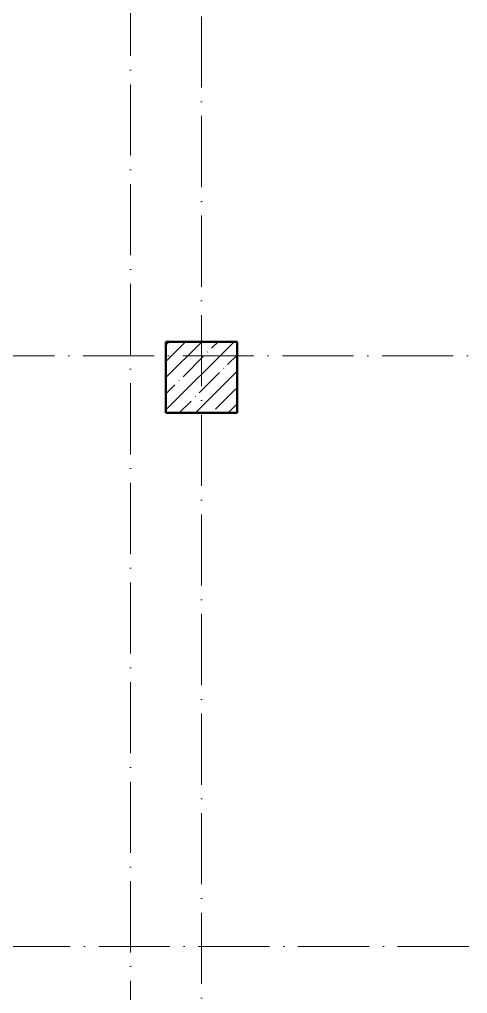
# Model space of a CAD drawing. Header units: millimetres. Extents: x -401725 to 250493, y 305116 to 802890.
# Drawn here: x -118780 to -115632, y 603316 to 610162 of the extents above; entities that cross this region are included whole.
import ezdxf

# ---------------------------------------------------------------- set-up
doc = ezdxf.new("R2010")
doc.units = ezdxf.units.MM
doc.linetypes.add('50_200_ШТРИХ_1Т_ш5_п1_п1_', pattern=[700, 500, -100, 0, -100])
for name, color, linetype, lineweight in [('S-COLS-____-MCUT', 7, 'Continuous', 50), ('S-COLS-____-OTLN', 7, 'Continuous', 9), ('S-GRID-____-OTLN-1', 7, '50_200_ШТРИХ_1Т_ш5_п1_п1_', 9)]:
    doc.layers.add(name, color=color, linetype=linetype, lineweight=lineweight)

# ---------------------------------------------------------------- blocks, each defined once
blk = doc.blocks.new('BSC_Колонна _Прямоугольная - 500х500-V76-АР1_Кладочный план 1 этажа в осях 1-64_Ю-ЯЯ')
at = {"layer": 'S-COLS-____-OTLN'}
h = blk.add_hatch(dxfattribs=at)
h.set_pattern_fill('FP_77', color=256, style=0, pattern_type=2)
h.set_pattern_definition([(45, (-57500, -62931.04), (-114.04925, 114.04925), []), (45, (-57385.95, -62931.04), (-114.04925, 114.04925), [201.613, -40.323, 3.353, -36.97])])
h.paths.add_polyline_path([(-250, -250), (250, -250), (250, 250), (-250, 250)], flags=0)
at = {"layer": 'S-COLS-____-MCUT'}
for p, q in [((250, 250), (-250, 250)), ((-250, 250), (-250, -250)), ((250, -250), (250, 250)), ((-250, -250), (250, -250))]:
    blk.add_line(p, q, dxfattribs=at)

msp = doc.modelspace()

# ---------------------------------------------------------------- linework, layer by layer
at = {"layer": 'S-GRID-____-OTLN-1'}
for p, q in [((-118000.7357, 635609.362), (-118000.7357, 597608.0984)), ((-117500.7357, 635387.8745), (-117500.7357, 597746.784)), ((-70926.3291, 607797.5526), (-179669.5059, 607797.5526)), ((-99520.6953, 603647.5526), (-179669.5059, 603647.5526))]:
    msp.add_line(p, q, dxfattribs=at)

# ---------------------------------------------------------------- block references
at = {"layer": 'S-COLS-____-OTLN'}
msp.add_blockref('BSC_Колонна _Прямоугольная - 500х500-V76-АР1_Кладочный план 1 этажа в осях 1-64_Ю-ЯЯ', (-117500.7357, 607647.5526), dxfattribs=at)

doc.saveas('drawing.dxf')
